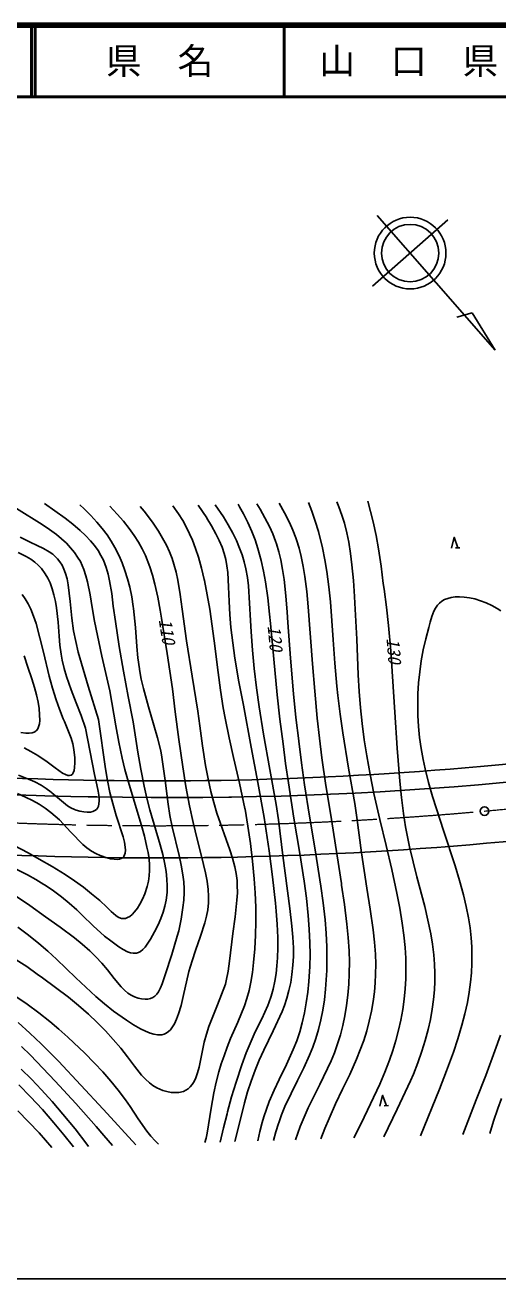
# Model space of a CAD drawing. Units: millimetres at full size, sheet at 1:1000; details may follow other scales. Extents: x 40000 to 680000, y 20000 to 380000.
# Drawn here: x 296858 to 362823, y 205000 to 380000 of the extents above; entities that cross this region are included whole.
import ezdxf
from ezdxf.enums import TextEntityAlignment as Align

# ---------------------------------------------------------------- set-up
doc = ezdxf.new("R2010")
doc.units = ezdxf.units.MM
doc.header["$LTSCALE"] = 1000
doc.linetypes.add('CHAIN', pattern=[18.5, 12, -1.5, 3.5, -1.5])
for name, color, linetype, lineweight in [('M-BGD', 7, 'Continuous', 25), ('M-BMK', 2, 'CHAIN', 13), ('M-BMK-SRVR', 3, 'Continuous', 25), ('M-STR-STR1', 1, 'Continuous', 25), ('M-TTL', 2, 'Continuous', 140), ('M-TTL-BAND', 7, 'Continuous', 25), ('M-TTL-LINE', 7, 'Continuous', 50)]:
    doc.layers.add(name, color=color, linetype=linetype, lineweight=lineweight)
doc.layers.add('M-BGD-HTXT', color=7, linetype='Continuous')
doc.layers.add('M-TTL-TXT', color=7, linetype='Continuous')
doc.styles.add('ＭＳ ゴシック', font='')
doc.styles.get('ＭＳ ゴシック').set_extended_font_data('MS Gothic')

# ---------------------------------------------------------------- blocks, each defined once
blk = doc.blocks.new('BUHIN17')
at = {"color": 7, "linetype": 'Continuous', "lineweight": 25}
blk.add_line((-706, -282), (-595, -872), dxfattribs=at)
blk.add_lwpolyline([(-818, 311), (737, 139), (-649, -588)], dxfattribs=at)
blk = doc.blocks.new('BUHIN20')
at = {"color": 3, "linetype": 'Continuous', "lineweight": 25}
blk.add_circle((0, 0), 597, dxfattribs=at)

msp = doc.modelspace()

# ---------------------------------------------------------------- linework, layer by layer
at = {"layer": 'M-BGD'}
for points in [[(334562, 224428), (335252, 226289), (335780, 227597), (336368, 228894), (337992, 232144), (339563, 235424), (340027, 236553), (340466, 237789), (340851, 239054), (341192, 240385), (341477, 241741), (341714, 243170), (341892, 244608), (342017, 246122), (342081, 247637), (342082, 247657), (342100, 249227), (342057, 250806), (341940, 252662), (341763, 254526), (341421, 257252), (341018, 259980), (340990, 260169), (339453, 269983), (338829, 273845), (338262, 277724), (337915, 280481), (337626, 283246), (337270, 287035), (336974, 290831), (336363, 298818), (336164, 300930), (335905, 303032), (335675, 304449), (335387, 305849), (335091, 307005), (334735, 308152), (334641, 308424), (334211, 309507), (333724, 310571), (333032, 311917), (332283, 313255)], [(338122, 224542), (338665, 225972), (339263, 227392), (340175, 229434), (341147, 231462), (342152, 233553), (343102, 235669), (343621, 236960), (344096, 238283), (344519, 239636), (344878, 240988), (345179, 242354), (345417, 243711), (345596, 245085), (345704, 246314), (345761, 247543), (345772, 248927), (345722, 250321), (345592, 252022), (345402, 253722), (344986, 256623), (344525, 259530), (343804, 264481), (343127, 269423), (342842, 271378), (341995, 276298), (341171, 281230), (340792, 283820), (340472, 286418), (340340, 287730), (340062, 290948), (339843, 294185), (339457, 299509), (339242, 301616), (338966, 303725), (338694, 305376), (338361, 307022), (337774, 309310), (337338, 310738), (336844, 312150), (336377, 313349)], [(342725, 224690), (343739, 226684), (345068, 229431), (346343, 232205), (347042, 233861), (347689, 235548), (348140, 236863), (348577, 238270), (348956, 239696), (349278, 241138), (349542, 242593), (349744, 244046), (349886, 245505), (349965, 246875), (349989, 248255), (349962, 249760), (349874, 251271), (349711, 252967), (349487, 254669), (349144, 256742), (348740, 258820), (348005, 262151), (347224, 265486), (346343, 269126), (345523, 272770), (344990, 275387), (344518, 278008), (344172, 280252), (343885, 282504), (343671, 284705), (343474, 287007), (343338, 289316), (343140, 294299), (342880, 299305), (342806, 300236), (342665, 302457), (342464, 304673), (342265, 306255), (342006, 307834), (341733, 309150), (341399, 310461), (341045, 311619), (340633, 312761), (340354, 313441)], [(346887, 224823), (348783, 228712), (350635, 232651), (351036, 233600), (351650, 235179), (352213, 236790), (352676, 238294), (353080, 239810), (353399, 241228), (353659, 242662), (353845, 244011), (353970, 245361), (354026, 246511), (354032, 247670), (353990, 248950), (353887, 250228), (353703, 251700), (353458, 253169), (353068, 255067), (352615, 256973), (351524, 261139), (350492, 265319), (350300, 266225), (349943, 268081), (349646, 269952), (349355, 272212), (349123, 274477), (348773, 279098), (348421, 284083), (348109, 289080), (347861, 292644), (347552, 296209), (347277, 298740), (346942, 301263), (346820, 302072), (346519, 304479), (346158, 306888), (345817, 308780), (345414, 310677), (345065, 312101), (344668, 313540)], [(293875, 263036), (297185, 261414), (298346, 260765), (299475, 260065), (299666, 259939), (300814, 259154), (301929, 258319), (303011, 257434), (304060, 256496), (304805, 255781), (306345, 254304), (307949, 252850), (308801, 252165), (309729, 251498), (309959, 251345), (310552, 250974), (311158, 250665), (311550, 250523), (311943, 250444), (312416, 250463), (312699, 250558), (312968, 250711), (313288, 250976), (313595, 251314), (313984, 251847), (314344, 252423), (314916, 253422), (315412, 254408), (315797, 255300), (316116, 256188), (316354, 257018), (316532, 257859), (316666, 258941), (316687, 259874), (316648, 260800), (316538, 261848), (316367, 262900), (316076, 264238), (315725, 265571), (314265, 270474), (313831, 272110), (313457, 273753), (312999, 276130), (312602, 278505), (311915, 282751), (311232, 286275), (310596, 289808), (309999, 293263), (309459, 296748), (309164, 298895), (308939, 300681), (308655, 302445), (308447, 303381), (308184, 304289), (307789, 305300), (307443, 305989), (307044, 306650), (306549, 307345), (305995, 308019), (305302, 308757), (304548, 309471), (303526, 310339), (302453, 311172), (299559, 313241)], [(294275, 266038), (297272, 264473), (298810, 263595), (300644, 262541), (302445, 261435), (303732, 260579), (305011, 259655), (306138, 258769), (307276, 257795), (308243, 256901), (308886, 256262), (309529, 255707), (309854, 255496), (310186, 255350), (310313, 255317), (310588, 255291), (310862, 255326), (311163, 255432), (311467, 255606), (311807, 255880), (312142, 256231), (312520, 256727), (312871, 257291), (313233, 257994), (313551, 258743), (313887, 259763), (314068, 260518), (314182, 261253), (314238, 262011), (314233, 262755), (314158, 263632), (314024, 264493), (313863, 265283), (313515, 266807), (313114, 268292), (311228, 274479), (310776, 276082), (310381, 277705), (309917, 279936), (309510, 282189), (308686, 287078), (307585, 291904), (306530, 296795), (306200, 298689), (305917, 300493), (305577, 302273), (305348, 303153), (305064, 304008), (304568, 305110), (304189, 305759), (303751, 306388), (303211, 307050), (302622, 307676), (301954, 308300), (301244, 308889), (300266, 309614), (299259, 310286), (295661, 312542)], [(295594, 249557), (297089, 248584), (298557, 247558), (299281, 247021), (301112, 245685), (302900, 244307), (304311, 243148), (305697, 241931), (306900, 240799), (308082, 239603), (309153, 238435), (310198, 237205), (311139, 236009), (312108, 234705), (313113, 233453), (313639, 232893), (314199, 232384), (314697, 232008), (315229, 231682), (315651, 231475), (316098, 231303), (316653, 231145), (317236, 231042), (317765, 231005), (318288, 231030), (318952, 231177), (319299, 231333), (319609, 231536), (319909, 231811), (320173, 232134), (320441, 232567), (320673, 233062), (320926, 233775), (321137, 234558), (321845, 238028), (322155, 239174), (322507, 240250), (323708, 243260), (324796, 246148), (324926, 246598), (325187, 247952), (325390, 249330), (325840, 253197), (326159, 255526), (326416, 257846), (326471, 258899), (326465, 259955), (326423, 260631), (326296, 261586), (326110, 262533), (325806, 263714), (325439, 264898), (323623, 270012), (323174, 271507), (322781, 273021), (322385, 274819), (322046, 276637), (321616, 279402), (321244, 282188), (320980, 284242), (320175, 289149), (319389, 294076), (318764, 298495), (318496, 300514), (318169, 302526), (317926, 303658), (317626, 304772), (317375, 305535), (317009, 306469), (316583, 307391), (316051, 308389), (315460, 309370), (314717, 310475), (313917, 311555), (313449, 312149), (312914, 312810)], [(295672, 258396), (297516, 257129), (299695, 255528), (301733, 254093), (303732, 252613), (304810, 251742), (305868, 250809), (306729, 249973), (307571, 249071), (308363, 248124), (309292, 246908), (310256, 245747), (310713, 245292), (311210, 244883), (311646, 244596), (312123, 244356), (312649, 244173), (313117, 244073), (313592, 244033), (313974, 244054), (314340, 244134), (314376, 244146), (314675, 244284), (314942, 244475), (315217, 244754), (315458, 245087), (315739, 245607), (315979, 246181), (316409, 247463), (317314, 250265), (318091, 252860), (318285, 253605), (318616, 255212), (318888, 256829), (319007, 257869), (319067, 258917), (319069, 259441), (319008, 260428), (318885, 261421), (318645, 262754), (318343, 264083), (317355, 268094), (317057, 269676), (316818, 271263), (316410, 274559), (315944, 277836), (315778, 278727), (315330, 280511), (314824, 282284), (314063, 284831), (313361, 287388), (313058, 288721), (312813, 290065), (312801, 290144), (312593, 291697), (312444, 293261), (312244, 295912), (311983, 298574), (311947, 298845), (311730, 300205), (311453, 301557), (311154, 302733), (310795, 303898), (310419, 304923), (309990, 305920), (309394, 307082), (308871, 307976), (308298, 308839), (307622, 309742), (306889, 310619), (306014, 311567), (305081, 312487), (304494, 313031)], [(295851, 254102), (297331, 252988), (298782, 251820), (300025, 250751), (301248, 249629), (303954, 247017), (306734, 244417), (307931, 243394), (309206, 242386), (311015, 241099), (311973, 240470), (312951, 239900), (313640, 239559), (314320, 239288), (314829, 239142), (315322, 239061), (315938, 239078), (316259, 239162), (316563, 239303), (316867, 239517), (317145, 239788), (317438, 240169), (317707, 240623), (318004, 241265), (318267, 241983), (318610, 243156), (318914, 244419), (319709, 247924), (320148, 249419), (320621, 250822), (321337, 252817), (321953, 254705), (322184, 255607), (322356, 256522), (322456, 257478), (322451, 258418), (322386, 259359), (322237, 260508), (322026, 261660), (321475, 264005), (320869, 266354), (320312, 268684), (319815, 271021), (319304, 273740), (318852, 276468), (318296, 280302), (317799, 284152), (317404, 287369), (316680, 292288), (315892, 297233), (315701, 298316), (315361, 300147), (314961, 301972), (314635, 303202), (314253, 304407), (313636, 305963), (313183, 306897), (312672, 307810), (312059, 308779), (311392, 309718), (310576, 310753), (309708, 311758), (308682, 312853)], [(321941, 224025), (322133, 224668), (322274, 225359), (322448, 226508), (322800, 228819), (323185, 230963), (323507, 232449), (323882, 233892), (324223, 235011), (324613, 236125), (325042, 237349), (325533, 238563), (326521, 240824), (327455, 243113), (327799, 244124), (328101, 245249), (328349, 246401), (328576, 247785), (328745, 249180), (328902, 251075), (329004, 252956), (329046, 254846), (329029, 256865), (328951, 258892), (328823, 260847), (328590, 263318), (328296, 265781), (327951, 268183), (327544, 270585), (327533, 270644), (326771, 274205), (325949, 277761), (325331, 280501), (324773, 283254), (324515, 284722), (324115, 287181), (323774, 289650), (323225, 294068), (322615, 298487), (322276, 300485), (321876, 302478), (321842, 302635), (321471, 304187), (321040, 305731), (320644, 306943), (320193, 308128), (319812, 309002), (319392, 309855), (318854, 310832), (318265, 311780), (317470, 312915)], [(324061, 224092), (324516, 226080), (325028, 228050), (325101, 228320), (325663, 230404), (326286, 232481), (327100, 234885), (327710, 236542), (328376, 238179), (328963, 239471), (329870, 241312), (330721, 243174), (330856, 243517), (331185, 244469), (331456, 245442), (331696, 246538), (331878, 247649), (332002, 248719), (332083, 249793), (332136, 251224), (332130, 252654), (332049, 254502), (331909, 256346), (331804, 257462), (331389, 261109), (330915, 264746), (330204, 269392), (329306, 274301), (328379, 279212), (327310, 285093), (326693, 288351), (326135, 291618), (325825, 293764), (325573, 295931), (325419, 297742), (325323, 299563), (325256, 301596), (325130, 303615), (325017, 304512), (324850, 305399), (324622, 306262), (324332, 307120), (323940, 308074), (323491, 309009), (322883, 310117), (322222, 311196), (322211, 311213), (321004, 312996)], [(326140, 224159), (327091, 228044), (327469, 229589), (327907, 231122), (328397, 232624), (328948, 234114), (329534, 235537), (330179, 236950), (331478, 239622), (332720, 242317), (333043, 243156), (333385, 244192), (333673, 245257), (333910, 246367), (334090, 247497), (334223, 248783), (334285, 249998), (334288, 251225), (334222, 252721), (334095, 254218), (333800, 256682), (333459, 259154), (332822, 264120), (332201, 269067), (331893, 271197), (331012, 276109), (330123, 281028), (329529, 284838), (329145, 287520), (328820, 290210), (328573, 292756), (328383, 295328), (328297, 296899), (328184, 299310), (328010, 301717), (327865, 302906), (327660, 304089), (327433, 305063), (327143, 306040), (326793, 307011), (326348, 308056), (325846, 309083), (325212, 310230), (324522, 311353), (323366, 313050)], [(329339, 224261), (329610, 225561), (329939, 226845), (330170, 227602), (330520, 228703), (330926, 229785), (331591, 231325), (332317, 232856), (333326, 234922), (334279, 237010), (334755, 238208), (335166, 239473), (335520, 240757), (335835, 242136), (336092, 243528), (336305, 245021), (336458, 246531), (336578, 248607), (336619, 250266), (336599, 251923), (336512, 253819), (336364, 255723), (336106, 258123), (335788, 260519), (335202, 264368), (334371, 269304), (333587, 274236), (333198, 276960), (332852, 279700), (332421, 283104), (332048, 286524), (331570, 291487), (331102, 296479), (330972, 297801), (330713, 300055), (330396, 302298), (330130, 303784), (329803, 305266), (329341, 306939), (328936, 308141), (328472, 309335), (327927, 310562), (327324, 311772), (326771, 312781), (326574, 313124)], [(331509, 224331), (331831, 225528), (332211, 226709), (332238, 226783), (332639, 227922), (333102, 229052), (333956, 230890), (334869, 232712), (335735, 234448), (336550, 236216), (337002, 237329), (337424, 238559), (337789, 239808), (338117, 241152), (338386, 242512), (338612, 243972), (338779, 245452), (338880, 246755), (338939, 248070), (338977, 249719), (338954, 251367), (338864, 253243), (338712, 255127), (338453, 257476), (338132, 259833), (337284, 265159), (336528, 269571), (335834, 273973), (335411, 277015), (335048, 280063), (335044, 280103), (334647, 283375), (334309, 286654), (333883, 291617), (333512, 296627), (333412, 298038), (333230, 300327), (332987, 302614), (332784, 304003), (332521, 305376), (332250, 306497), (331919, 307610), (331804, 307948), (331403, 308994), (330941, 310031), (330327, 311244), (329656, 312434), (329204, 313184)], [(295790, 272737), (296910, 272253), (297876, 271775), (298821, 271239), (299660, 270697), (300469, 270101), (301646, 269078), (303248, 267345), (304916, 265632), (305492, 265157), (306124, 264717), (306709, 264380), (307352, 264081), (307467, 264035), (308105, 263812), (308752, 263649), (309267, 263572), (309736, 263562), (310016, 263597), (310257, 263671), (310458, 263788), (310615, 263946), (310741, 264168), (310819, 264435), (310857, 264820), (310835, 265269), (310722, 265963), (310533, 266725), (309576, 269693), (309094, 271345), (308703, 272897), (308343, 274585), (308064, 276176), (307100, 283060), (305663, 287729), (304263, 292480), (303917, 293952), (303621, 295473), (303369, 297223), (303154, 299570), (302883, 301868), (302720, 302692), (302503, 303476), (302283, 304071), (302009, 304636), (301722, 305099), (301386, 305524), (301162, 305757), (300721, 306135), (300229, 306476), (299413, 306939), (298532, 307367), (297585, 307808), (296163, 308513)], [(295954, 275296), (297324, 274763), (298215, 274357), (299089, 273892), (299798, 273450), (300490, 272946), (300595, 272863), (301649, 271940), (302759, 271050), (303235, 270759), (303763, 270508), (303974, 270429), (304507, 270271), (305057, 270172), (305530, 270140), (305983, 270168), (306307, 270240), (306593, 270364), (306600, 270368), (306801, 270522), (306958, 270717), (307088, 270986), (307168, 271299), (307208, 271747), (307188, 272256), (307073, 273072), (306886, 273950), (306526, 275401), (305268, 281887), (304665, 283645), (304001, 285394), (303298, 287232), (302655, 289083), (302323, 290210), (302050, 291353), (301892, 292216), (301714, 293450), (301595, 294707), (301450, 296670), (301243, 298645), (301089, 299568), (300879, 300496), (300637, 301322), (300335, 302138), (300034, 302790), (299680, 303415), (299129, 304163), (298705, 304611), (298240, 305015), (297639, 305446), (296987, 305839), (295915, 306382)], [(296717, 279124), (297673, 278630), (298652, 278055), (299948, 277183), (301058, 276326), (302094, 275601), (302479, 275397), (302824, 275277), (303041, 275254), (303238, 275291), (303307, 275325), (303456, 275454), (303576, 275644), (303694, 275972), (303772, 276384), (303815, 277017), (303798, 277710), (303665, 278892), (303496, 279706), (303281, 280457), (302833, 281652), (302347, 282778), (302173, 283192), (301649, 284499), (301184, 285823), (300678, 287470), (300229, 289138), (299429, 292500), (298936, 294496), (298383, 296483), (298043, 297488), (297652, 298456), (297287, 299213), (296872, 299932), (296461, 300530)], [(352037, 224988), (354674, 231469), (355672, 234047), (356614, 236649), (357233, 238521), (357792, 240401), (358207, 241994), (358560, 243588), (358817, 245008), (359013, 246437), (359134, 247738), (359194, 249037), (359196, 250071), (359171, 251346), (359086, 252617), (358929, 254011), (358711, 255411), (358396, 257001), (358019, 258600), (357469, 260621), (356853, 262653), (355267, 267464), (353695, 272347), (353147, 274265), (352653, 276209), (352372, 277476), (352102, 279013), (351892, 280564), (351745, 282088), (351658, 283618), (351631, 285132), (351665, 286662), (351760, 288188), (351915, 289720), (352131, 291250), (352410, 292797), (352753, 294353), (353162, 295928), (353372, 296657), (353608, 297444), (353893, 298189), (354116, 298624), (354385, 299019), (354402, 299040), (354685, 299337), (355013, 299592), (355393, 299809), (355815, 299980), (356308, 300110), (356843, 300188), (357468, 300212), (358119, 300175), (358856, 300069), (359603, 299900), (360407, 299654), (361200, 299348), (361977, 298985), (362725, 298568), (363235, 298240)], [(296255, 281251), (296982, 281166), (297430, 281164), (297838, 281222), (298112, 281312), (298355, 281454), (298473, 281561), (298633, 281782), (298750, 282051), (298849, 282468), (298894, 282930), (298888, 283728), (298819, 284628), (298693, 285486), (298469, 286524), (298192, 287524), (297804, 288760), (297232, 290364), (296723, 291972)], [(294891, 244906), (297159, 243331), (298754, 242156), (300304, 240939), (301587, 239860), (302829, 238738), (303656, 237938), (305130, 236548), (306557, 235119), (307708, 233886), (308842, 232581), (309855, 231327), (310860, 229984), (311505, 229064), (312642, 227329), (313821, 225638), (314382, 224939), (314983, 224287), (315488, 223818)], [(295885, 240783), (297520, 239307), (299112, 237789), (301506, 235381), (304653, 232051), (307753, 228682), (307793, 228638), (312305, 223716)], [(357932, 225176), (359776, 230012), (361116, 233402), (362400, 236814), (363161, 239003)], [(296345, 237461), (297611, 236227), (299343, 234437), (301047, 232604), (303932, 229465), (306776, 226283), (307851, 225032), (309073, 223613)], [(296324, 234285), (297755, 232875), (299154, 231410), (300658, 229743), (302136, 228015), (303822, 225942), (305491, 223793), (305710, 223505)], [(295997, 232104), (297621, 230421), (299268, 228626), (300865, 226796), (302254, 225132), (303611, 223438)], [(361704, 225297), (362225, 227038), (362809, 228776), (363340, 230184)], [(295849, 228472), (297354, 226940), (298810, 225374), (300574, 223341)]]:
    msp.add_lwpolyline(points, dxfattribs=at)
at = {"layer": 'M-BMK'}
for start, end in [(275.12685, 286.36137), (267.36749, 275.12685)]:
    msp.add_arc((315378, 778260), 510000, start, end, dxfattribs=at)
at = {"layer": 'M-BMK-SRVR'}
for p, q in [((345316, 343563), (355840, 352795)), ((362448, 334647), (345962, 353441)), ((359243, 339817), (357080, 339250)), ((362448, 334647), (359243, 339817))]:
    msp.add_line(p, q, dxfattribs=at)
for radius in [5000, 4000]:
    msp.add_circle((350578, 348179), radius, dxfattribs=at)
at = {"layer": 'M-STR-STR1'}
msp.add_lwpolyline([(264675, 273807), (268297, 273640), (269504, 273585), (273124, 273421), (275536, 273314), (276742, 273261), (280359, 273107), (283975, 272959), (287590, 272819), (291203, 272689), (298426, 272465), (299629, 272433), (303239, 272348), (305644, 272300), (306847, 272279), (310453, 272228), (314459, 272194), (318063, 272186), (320464, 272194), (321665, 272201), (325265, 272241), (325665, 272247)], dxfattribs=at)
for centre, radius, start, end in [((318070, 768439), 496250, 270.87687, 296.32529), ((315378, 778260), 503750, 275.12685, 286.36137), ((315378, 778260), 503750, 267.36749, 275.12685), ((315378, 778260), 514500, 267.36749, 275.62886)]:
    msp.add_arc(centre, radius, start, end, dxfattribs=at)
at = {"layer": 'M-TTL'}
msp.add_line((680000, 380000), (40000, 380000), dxfattribs=at)
at = {"layer": 'M-TTL-BAND'}
msp.add_line((40000, 205000), (579000, 205000), dxfattribs=at)
at = {"layer": 'M-TTL-LINE'}
for p, q in [((297750, 380000), (297750, 370000)), ((298250, 380000), (298250, 370000)), ((333000, 380000), (333000, 370000)), ((40000, 370000), (680000, 370000))]:
    msp.add_line(p, q, dxfattribs=at)

# ---------------------------------------------------------------- block references
at = {"layer": 'M-BGD', "rotation": 82.51266}
for p in [(356740, 307765), (346768, 229886)]:
    msp.add_blockref('BUHIN17', p, dxfattribs=at)
at = {"layer": 'M-BMK-SRVR', "rotation": 82.51266}
msp.add_blockref('BUHIN20', (360952, 270300), dxfattribs=at)

# ---------------------------------------------------------------- texts
at = {"layer": 'M-BGD-HTXT', "style": 'ＭＳ ゴシック', "oblique": 15, "width": 0.95}
for s, rotation, p in [('110', 279, (314948, 296906)), ('120', 275.319, (330140, 296067)), ('130', 274.237, (346732, 294349))]:
    msp.add_text(s, height=1833, rotation=rotation, dxfattribs=at).set_placement(p, align=Align.BOTTOM_LEFT)
at = {"layer": 'M-TTL-TXT', "style": 'ＭＳ ゴシック'}
for s, p in [('県\u3000名', (315625, 375000)), ('山\u3000口\u3000県', (350375, 375000))]:
    msp.add_text(s, height=3666, dxfattribs=at).set_placement(p, align=Align.MIDDLE_CENTER)

doc.saveas('drawing.dxf')
